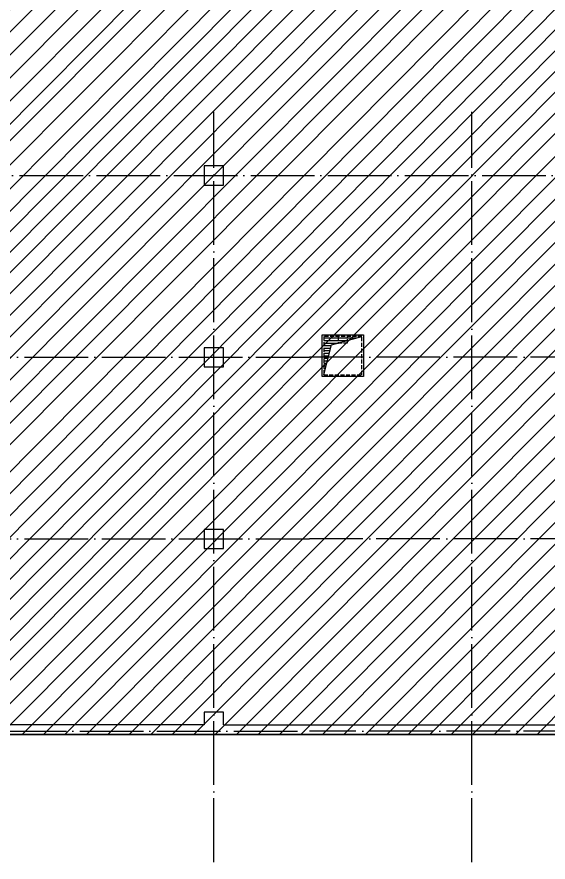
# Model space of a CAD drawing. Extents: x 115549 to 768939, y -502199 to 402497.
# Drawn here: x 443500 to 460178, y -422356 to -395847 of the extents above; entities that cross this region are included whole.
import ezdxf

# ---------------------------------------------------------------- set-up
doc = ezdxf.new("R2010")
doc.units = 0
doc.header["$LTSCALE"] = 1000
doc.header["$MEASUREMENT"] = 0
doc.linetypes.add('__DASH', pattern=[0.35, 0.25, -0.1])
doc.linetypes.add('DOTE', pattern=[2.4200000000000004, 2, -0.2, 0.02, -0.2])
for name, color, linetype in [('COLUMN', 9, 'Continuous'), ('DOTE', 16, 'DOTE'), ('给水', 32, 'Continuous')]:
    doc.layers.add(name, color=color, linetype=linetype)
doc.layers.add('renWALL', color=8, linetype='Continuous', lineweight=9)
doc.layers.add('WALL', color=150, linetype='Continuous', lineweight=30)

# ---------------------------------------------------------------- blocks, each defined once
blk = doc.blocks.new('qiangzh3333')
at = {"layer": 'COLUMN', "color": 8}
for points in [[(503254001.038847, 3697103396.178967), (503254601.038847, 3697103396.178967), (503254601.038847, 3697103996.178967), (503254001.038847, 3697103996.178967)], [(503254001.038847, 3697097696.178967), (503254601.038847, 3697097696.178967), (503254601.038847, 3697098296.178967), (503254001.038847, 3697098296.178967)], [(503254001.038847, 3697091996.178967), (503254601.038847, 3697091996.178967), (503254601.038847, 3697092596.178967), (503254001.038847, 3697092596.178967)]]:
    blk.add_lwpolyline(points, close=True, dxfattribs=at)
for points in [[(503254601.038847, 3697086466.52559), (503254601.038847, 3697086866.522717), (503254001.038847, 3697086866.522717), (503254001.038847, 3697086466.52558), (503247101.038847, 3697086466.525469), (503247101.038847, 3697086866.522717), (503246501.038847, 3697086866.522717), (503246501.038847, 3697086566.522691), (503242010.9160013, 3697086566.522716), (503239760.9154289, 3697086566.522728)], [(503246501.038847, 3697086266.522717), (503246801.0341064, 3697086266.522717), (503246801.034108, 3697086166.525464), (503259634.6598146, 3697086166.525585)]]:
    blk.add_lwpolyline(points, dxfattribs=at)
at = {"layer": 'WALL', "color": 8}
for points in [[(503254601.038847, 3697086466.52559), (503259634.6598146, 3697086466.525671)], [(503254301.0388535, 3697086166.525585), (503259634.6598146, 3697086166.525671)]]:
    blk.add_lwpolyline(points, dxfattribs=at)
blk = doc.blocks.new('kengyi')
at = {"layer": '给水'}
for p, q in [((2970149.975596845, 735418.3133392334), (2971184.345076382, 735418.3133392334)), ((2970149.975596845, 735338.9383392334), (2970896.980648756, 735338.9383392334)), ((2970149.975596845, 735259.5633392334), (2970609.61622113, 735259.5633392334)), ((2970149.975596845, 735180.1883392334), (2970393.226629138, 735180.1883392334)), ((2970149.975596845, 735100.8133392334), (2970372.150847256, 735100.8133392334)), ((2970149.975596845, 735021.4383392334), (2970351.075065315, 735021.4383392334)), ((2970149.975596845, 734942.0633392334), (2970329.999283433, 734942.0633392334)), ((2970149.975596845, 734862.6883392334), (2970308.923501551, 734862.6883392334)), ((2970149.975596845, 734783.3133392334), (2970287.847719669, 734783.3133392334)), ((2970149.975596845, 734703.9383392334), (2970266.771937788, 734703.9383392334)), ((2970149.975596845, 734624.5633392334), (2970245.696155846, 734624.5633392334)), ((2970149.975596845, 734545.1883392334), (2970224.620373964, 734545.1883392334)), ((2970149.975596845, 734465.8133392334), (2970203.544592083, 734465.8133392334)), ((2970149.975596845, 734386.4383392334), (2970182.468810201, 734386.4383392334))]:
    blk.add_line(p, q, dxfattribs=at)
blk.add_lwpolyline([(2970099.975596845, 735514.0633392334), (2971399.975596845, 735514.0633392334), (2971399.975596845, 734214.0633392334), (2970099.975596845, 734214.0633392334)], close=True, dxfattribs=at)
at = {"layer": '给水', "linetype": '__DASH', "ltscale": 0.5}
blk.add_lwpolyline([(2971349.975596845, 735464.0633392334), (2970149.975596845, 735464.0633392334), (2970149.975596845, 734264.0633392334), (2971349.975596845, 734264.0633392334)], close=True, dxfattribs=at)
at = {"layer": '给水'}
blk.add_lwpolyline([(2970149.975596845, 734264.0633392334), (2970398.844030321, 735201.3444328308), (2971349.975596845, 735464.0633392334)], dxfattribs=at)
at = {"layer": '给水', "linetype": '__DASH', "ltscale": 0.5}
blk.add_lwpolyline([(2970599.975596845, 735461.101129055), (2970599.975596845, 735261.101129055), (2970899.975596845, 735261.101129055), (2970899.975596845, 735461.101129055)], dxfattribs=at)
blk = doc.blocks.new('saaaa')
at = {"layer": 'COLUMN', "color": 8}
for p, q in [((504922289.8447793, 3696147663.659949), (504921689.8447793, 3696147663.659949)), ((504921689.8447793, 3696147663.659949), (504921689.8447793, 3696147263.662812)), ((504922289.8447793, 3696147263.662822), (504922289.8447793, 3696147663.659949)), ((504921689.8447793, 3696147263.662812), (504914789.8447793, 3696147263.662701)), ((504922289.8482819, 3696147263.662822), (504940519.863907, 3696147263.662903)), ((504914489.8400403, 3696146963.662696), (504940527.7026176, 3696146963.662817))]:
    blk.add_line(p, q, dxfattribs=at)

msp = doc.modelspace()

# ---------------------------------------------------------------- hatches: boundary and pattern name
h = msp.add_hatch()
h.set_pattern_fill('ANSI31', color=256, scale=300, style=0)
h.set_pattern_definition([(45, (-502804617.7348279, -3696704517.997187), (-336.7596045400932, 336.7596045400933), [])])
edge = h.paths.add_edge_path()
edge.add_line((487447.9249867091, -311971.880719469), (487447.9267028461, -418351.4709918957))
edge.add_line((487447.9267028461, -418351.4709918957), (442183.2992801557, -418351.471722887))
edge.add_line((442183.2992801557, -418351.471722887), (442183.2992801557, -418251.474469469))
edge.add_line((442183.2992801557, -418251.474469469), (437793.2102692018, -418251.4701960544))
edge.add_line((437793.2102692018, -418251.4701960544), (437793.2102692018, -412351.474469469))
edge.add_line((437793.2102692018, -412351.474469469), (440543.2102692018, -412351.4744699459))
edge.add_line((440543.2102692018, -412351.4744699459), (440543.1806011091, -406901.474469469))
edge.add_line((440543.1806011091, -406901.474469469), (437793.1814452896, -406901.4732144336))
edge.add_line((437793.1814452896, -406901.4732144336), (437793.1816869865, -406371.818219469))
edge.add_line((437793.1816869865, -406371.818219469), (436783.3040191422, -406371.818219469))
edge.add_line((436783.3040191422, -406371.818219469), (436783.3040191422, -406221.818219469))
edge.add_line((436783.3040191422, -406221.818219469), (436633.3005165348, -406221.818219469))
edge.add_line((436633.3005165348, -406221.818219469), (436633.3005304227, -401121.818219469))
edge.add_line((436633.3005304227, -401121.818219469), (436783.3040191422, -401121.818219469))
edge.add_line((436783.3040191422, -401121.818219469), (436783.3040191422, -392421.818219469))
edge.add_line((436783.3040191422, -392421.818219469), (436608.3005165348, -392421.818219469))
edge.add_line((436608.3005165348, -392421.818219469), (436608.3006444464, -388596.7353208523))
edge.add_line((436608.3006444464, -388596.7353208523), (428508.3005165348, -388596.7350500087))
edge.add_line((428508.3005165348, -388596.7350500087), (428508.3005165348, -384921.818219469))
edge.add_line((428508.3005165348, -384921.818219469), (428683.3040191422, -384921.818219469))
edge.add_line((428683.3040191422, -384921.818219469), (428683.304012228, -376221.8182189922))
edge.add_line((428683.304012228, -376221.8182189922), (428508.3005165348, -376221.818219469))
edge.add_line((428508.3005165348, -376221.818219469), (428508.3005165348, -374601.8177311878))
edge.add_line((428508.3005165348, -374601.8177311878), (427793.1806020627, -374601.810406969))
edge.add_line((427793.1806020627, -374601.810406969), (427793.1806020627, -370751.8177311878))
edge.add_line((427793.1806020627, -370751.8177311878), (431993.1790192018, -370751.8177311878))
edge.add_line((431993.1790192018, -370751.8177311878), (431993.1802368055, -373548.6485813122))
edge.add_line((431993.1802368055, -373548.6485813122), (435543.1790192018, -373548.6485813122))
edge.add_line((435543.1790192018, -373548.6485813122), (435543.1806039701, -374851.810406969))
edge.add_line((435543.1806039701, -374851.810406969), (436633.372784842, -374851.8173578243))
edge.add_line((436633.372784842, -374851.8173578243), (436633.372784842, -372654.7353165607))
edge.add_line((436633.372784842, -372654.7353165607), (444708.3005223165, -372654.7353165607))
edge.add_line((444708.3005223165, -372654.7353165607), (444708.3005239854, -370521.8182199459))
edge.add_line((444708.3005239854, -370521.8182199459), (444883.3040192018, -370521.8182199459))
edge.add_line((444883.3040192018, -370521.8182199459), (444883.3040191422, -370371.081891344))
edge.add_line((444883.3040191422, -370371.081891344), (468723.3352687249, -370371.818219469))
edge.add_line((468723.3352687249, -370371.818219469), (468723.3352692018, -364601.817730711))
edge.add_line((468723.3352692018, -364601.817730711), (469183.3042626868, -364601.817730711))
edge.add_line((469183.3042626868, -364601.817730711), (469183.3042626271, -356121.818219469))
edge.add_line((469183.3042626271, -356121.818219469), (469008.2980733404, -356121.8182204227))
edge.add_line((469008.2980733404, -356121.8182204227), (469008.2980496178, -351696.8959663372))
edge.add_line((469008.2980496178, -351696.8959663372), (477108.2980425248, -351696.8959620456))
edge.add_line((477108.2980425248, -351696.8959620456), (477108.2980425248, -348621.818219469))
edge.add_line((477108.2980425248, -348621.818219469), (477283.3040191422, -348621.818219469))
edge.add_line((477283.3040191422, -348621.818219469), (477283.3040191422, -339921.818219469))
edge.add_line((477283.3040191422, -339921.818219469), (477108.2980362067, -339921.818219469))
edge.add_line((477108.2980362067, -339921.818219469), (477108.2980362067, -336321.818219469))
edge.add_line((477108.2980362067, -336321.818219469), (477283.3040191422, -336321.818219469))
edge.add_line((477283.3040191422, -336321.818219469), (477283.3040191422, -329421.818219469))
edge.add_line((477283.3040191422, -329421.818219469), (476683.3040191422, -329421.818219469))
edge.add_line((476683.3040191422, -329421.818219469), (476683.3040191422, -329571.818219469))
edge.add_line((476683.3040191422, -329571.818219469), (473221.3155569325, -329571.818219469))
edge.add_line((473221.3155569325, -329571.818219469), (473221.3154337297, -326572.2017543773))
edge.add_line((473221.3154337297, -326572.2017543773), (470421.4152434955, -326572.2017043094))
edge.add_line((470421.4152434955, -326572.2017043094), (470421.4152434359, -324321.880719469))
edge.add_line((470421.4152434359, -324321.880719469), (468221.3977692018, -324321.880719469))
edge.add_line((468221.3977692018, -324321.880719469), (468221.3977692018, -323021.8799822788))
edge.add_line((468221.3977692018, -323021.8799822788), (467971.3977672348, -323021.8799827556))
edge.add_line((467971.3977672348, -323021.8799827556), (467971.3977672348, -318071.880719469))
edge.add_line((467971.3977672348, -318071.880719469), (469121.3353527675, -318071.880719469))
edge.add_line((469121.3353527675, -318071.880719469), (469121.3353527675, -314471.880719469))
edge.add_line((469121.3353527675, -314471.880719469), (475471.3977692018, -314471.880719469))
edge.add_line((475471.3977692018, -314471.880719469), (475471.3977692018, -313671.880719469))
edge.add_line((475471.3977692018, -313671.880719469), (480196.3977692018, -313671.8807199459))
edge.add_line((480196.3977692018, -313671.8807199459), (480196.3977692018, -312046.880719469))
edge.add_line((480196.3977692018, -312046.880719469), (481171.3977691422, -312046.880719469))
edge.add_line((481171.3977691422, -312046.880719469), (481171.3977691422, -311971.880719469))
edge.add_line((481171.3977691422, -311971.880719469), (487447.9249866495, -311967.4831555347))

# ---------------------------------------------------------------- linework, layer by layer
msp.add_lwpolyline([(487447.9267028461, -418351.4709918957), (442183.2992801557, -418351.471722887), (442183.2992801557, -418251.474469469), (437793.2102692018, -418251.4701960544), (437793.2102692018, -412351.474469469), (440543.2102692018, -412351.4744699459), (440543.1806011091, -406901.474469469), (437793.1814452896, -406901.4732144336), (437793.1816869865, -406371.818219469), (436783.3040191422, -406371.818219469), (436783.3040191422, -406221.818219469), (436633.3005165348, -406221.818219469), (436633.3005304227, -401121.818219469), (436783.3040191422, -401121.818219469), (436783.3040191422, -392421.818219469)])
at = {"layer": 'DOTE', "color": 1}
for p, q in [((449683.2992716322, -422356.4703486423), (449683.2992716322, -398821.818219469)), ((457783.2980272064, -422356.4703486423), (457783.2980272064, -398821.818219469)), ((225783.3005161176, -400821.818219469), (681174.4027883897, -400821.818219469)), ((436483.3005161176, -406521.818219469), (452683.2992716322, -406521.818219469)), ((468883.2980272064, -406521.818219469), (452683.2992716322, -406521.818219469)), ((436483.3005161176, -412221.818219469), (452683.2992716322, -412221.818219469)), ((468883.2980272064, -412221.818219469), (452683.2992716322, -412221.818219469)), ((387395.180887867, -418251.4701960544), (452683.2992716322, -418251.4701960544)), ((519483.2980272064, -418251.4701960544), (452683.2992716918, -418251.4701960544))]:
    msp.add_line(p, q, dxfattribs=at)

# ---------------------------------------------------------------- block references
msp.add_blockref('saaaa', (-504472306.5407606, -3696565314.398091))
at = {"layer": 'renWALL', "color": 8}
msp.add_blockref('qiangzh3333', (-502804617.7348283, -3697504517.997187), dxfattribs=at)
at = {"layer": '给水'}
msp.add_blockref('kengyi', (-2517016.676947426, -1141335.881558702), dxfattribs=at)

doc.saveas('drawing.dxf')
